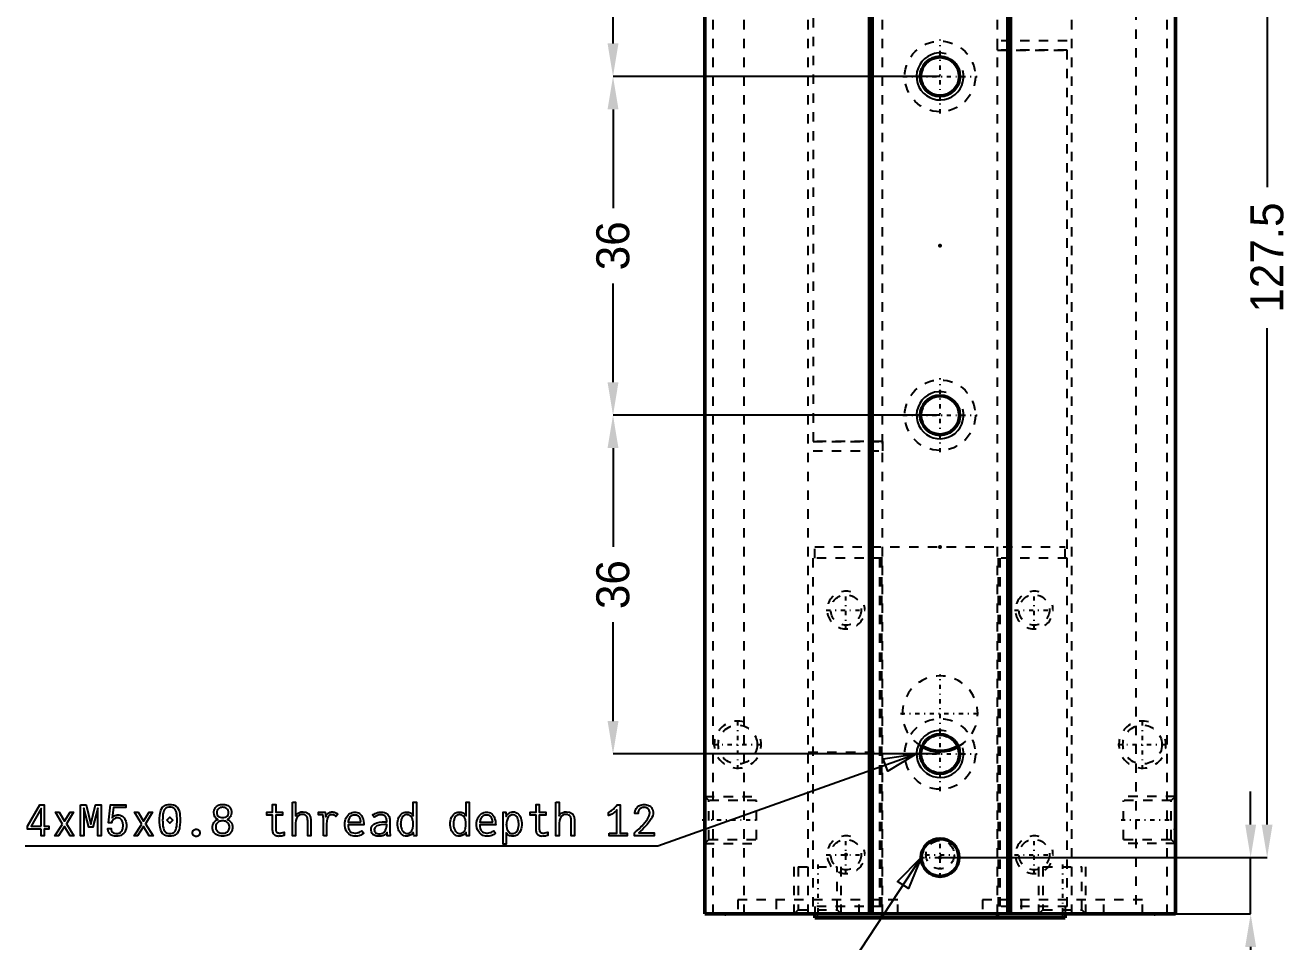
# Model space of a CAD drawing. Header units: millimetres. Extents: x 0 to 771, y 0 to 450.
# Drawn here: x 270.3 to 404.5, y 286.6 to 384 of the extents above; entities that cross this region are included whole.
import ezdxf

# ---------------------------------------------------------------- set-up
doc = ezdxf.new("R2010")
doc.units = ezdxf.units.MM
doc.linetypes.add('Center', pattern=[1.5, 0.45, -0.5, 0.05, -0.5])
doc.linetypes.add('Dashed', pattern=[2, 1, -1])
for name, color, linetype, lineweight in [('2d ConnectionPoints', 7, 'Continuous', 50), ('AM_0', 7, 'Continuous', 50), ('AM_5', 3, 'Continuous', 25), ('AM_7', 7, 'Center', 25), ('AM_9', 6, 'Dashed', 25)]:
    doc.layers.add(name, color=color, linetype=linetype, lineweight=lineweight)
doc.dimstyles.new('ISO-25', dxfattribs={"dimtxt": 2.5, "dimasz": 2.5, "dimexe": 1.25, "dimexo": 0.625, "dimtad": 1, "dimtxsty": 'Standard', "dimcen": 2.5, "dimadec": 0, "dimazin": 0, "dimtfac": 1, "dimtmove": 0, "dimatfit": 3, "dimfxl": 1, "dimarcsym": 0})

# ---------------------------------------------------------------- blocks, each defined once
blk = doc.blocks.new('16_MHF2_16D2_0__FINGER_1_0_in_MHF2_16D2_64_0___1400')
at = {"layer": 'AM_0'}
for p, q in [((380.77, 431.94), (354.17, 431.94)), ((354.17, 431.54), (354.17, 431.94)), ((361.37, 431.54), (361.37, 431.94)), ((373.57, 431.54), (373.57, 431.94)), ((380.77, 431.54), (380.77, 431.94))]:
    blk.add_line(p, q, dxfattribs=at)
blk.add_arc((367.47, 410.24), 4, 61.4519, 118.5481, dxfattribs=at)
at = {"layer": 'AM_5', "linetype": 'Dashed'}
for centre in [(357.47, 425.24), (377.47, 425.24), (357.47, 399.24), (377.47, 399.24)]:
    blk.add_arc(centre, 2, 75, 15, dxfattribs=at)
at = {"layer": 'AM_7'}
for p, q in [((357.47, 423.14), (357.47, 427.34)), ((377.47, 423.14), (377.47, 427.34)), ((355.37, 425.24), (359.57, 425.24)), ((365.9, 425.24), (369.05, 425.24)), ((375.37, 425.24), (379.57, 425.24)), ((363.27, 410.24), (371.67, 410.24)), ((357.47, 397.14), (357.47, 401.34)), ((377.47, 397.14), (377.47, 401.34)), ((355.37, 399.24), (359.57, 399.24)), ((375.37, 399.24), (379.57, 399.24))]:
    blk.add_line(p, q, dxfattribs=at)
at = {"layer": 'AM_9'}
for p, q in [((354.17, 430.74), (354.17, 431.54)), ((380.77, 430.74), (380.77, 431.54)), ((353.97, 430.74), (353.97, 338.74)), ((353.97, 430.74), (361.37, 430.74)), ((361.07, 430.74), (361.07, 393.74)), ((361.27, 430.74), (361.27, 393.74)), ((373.57, 430.74), (380.97, 430.74)), ((373.67, 430.74), (373.67, 393.74)), ((373.87, 430.74), (373.87, 393.74)), ((380.97, 430.74), (380.97, 393.74)), ((353.97, 393.74), (361.27, 393.74)), ((354.17, 393.74), (354.17, 392.54)), ((373.57, 393.74), (380.97, 393.74)), ((380.77, 393.74), (380.77, 392.54)), ((380.77, 392.54), (354.17, 392.54)), ((353.97, 339.74), (361.37, 339.74)), ((361.37, 339.74), (361.37, 338.74)), ((353.97, 338.74), (361.37, 338.74))]:
    blk.add_line(p, q, dxfattribs=at)
for centre, radius in [((357.47, 425.24), 1.62), ((367.47, 425.24), 1.5), ((377.47, 425.24), 1.62), ((357.47, 399.24), 1.62), ((377.47, 399.24), 1.62)]:
    blk.add_circle(centre, radius, dxfattribs=at)
blk.add_arc((367.47, 410.24), 4, 118.5481, 61.4519, dxfattribs=at)
blk = doc.blocks.new('17_MHF2_16D2_0__FINGER_2_0_in_MHF2_16D2_64_0___1400')
at = {"layer": 'AM_0'}
for p, q in [((354.17, 289.54), (354.17, 289.14)), ((354.17, 289.14), (380.77, 289.14)), ((361.37, 289.54), (361.37, 289.14)), ((373.57, 289.54), (373.57, 289.14)), ((380.77, 289.54), (380.77, 289.14))]:
    blk.add_line(p, q, dxfattribs=at)
blk.add_arc((367.47, 310.84), 4, 241.4519, 298.5481, dxfattribs=at)
at = {"layer": 'AM_5', "linetype": 'Dashed'}
for centre in [(357.47, 321.84), (377.47, 321.84), (357.47, 295.84), (377.47, 295.84)]:
    blk.add_arc(centre, 2, 75, 15, dxfattribs=at)
at = {"layer": 'AM_7'}
for p, q in [((357.47, 319.74), (357.47, 323.94)), ((377.47, 319.74), (377.47, 323.94)), ((355.37, 321.84), (359.57, 321.84)), ((375.37, 321.84), (379.57, 321.84)), ((363.27, 310.84), (371.67, 310.84)), ((357.47, 293.74), (357.47, 297.94)), ((377.47, 293.74), (377.47, 297.94)), ((355.37, 295.84), (359.57, 295.84)), ((365.9, 295.84), (369.05, 295.84)), ((375.37, 295.84), (379.57, 295.84))]:
    blk.add_line(p, q, dxfattribs=at)
at = {"layer": 'AM_9'}
for p, q in [((380.97, 382.34), (373.57, 382.34)), ((373.57, 381.34), (373.57, 382.34)), ((380.97, 381.34), (373.57, 381.34)), ((380.97, 290.34), (380.97, 382.34)), ((354.17, 328.54), (380.77, 328.54)), ((354.17, 327.34), (354.17, 328.54)), ((380.77, 327.34), (380.77, 328.54)), ((361.37, 327.34), (353.97, 327.34)), ((353.97, 290.34), (353.97, 327.34)), ((361.07, 290.34), (361.07, 327.34)), ((361.27, 290.34), (361.27, 327.34)), ((373.67, 290.34), (373.67, 327.34)), ((380.97, 327.34), (373.67, 327.34)), ((373.87, 290.34), (373.87, 327.34)), ((361.37, 290.34), (353.97, 290.34)), ((354.17, 290.34), (354.17, 289.54)), ((380.97, 290.34), (373.57, 290.34)), ((380.77, 290.34), (380.77, 289.54))]:
    blk.add_line(p, q, dxfattribs=at)
for centre, radius in [((357.47, 321.84), 1.62), ((377.47, 321.84), 1.62), ((357.47, 295.84), 1.62), ((367.47, 295.84), 1.5), ((377.47, 295.84), 1.62)]:
    blk.add_circle(centre, radius, dxfattribs=at)
blk.add_arc((367.47, 310.84), 4, 298.5481, 241.4519, dxfattribs=at)
blk = doc.blocks.new('18_MHF2_16D2_0__BODY_X_0_in_MHF2_16D2_64_0___1400')
at = {"layer": 'AM_0'}
for p, q in [((392.47, 431.54), (342.47, 431.54)), ((342.47, 289.54), (342.47, 431.54)), ((359.97, 289.54), (359.97, 431.54)), ((360.27, 289.54), (360.27, 431.54)), ((374.67, 289.54), (374.67, 431.54)), ((374.97, 289.54), (374.97, 431.54)), ((392.47, 289.54), (392.47, 431.54)), ((365.47, 426.04), (365.47, 425.04)), ((369.47, 425.04), (369.47, 426.04)), ((392.47, 289.54), (342.47, 289.54))]:
    blk.add_line(p, q, dxfattribs=at)
for centre, radius in [((367.47, 414.54), 2.07), ((367.47, 378.54), 2.07), ((367.47, 342.54), 2.07), ((367.47, 306.54), 2.07), ((367.47, 295.54), 2)]:
    blk.add_circle(centre, radius, dxfattribs=at)
for centre, start, end in [((367.47, 426.04), 0, 180), ((367.47, 425.04), 180, 0)]:
    blk.add_arc(centre, 2, start, end, dxfattribs=at)
at = {"layer": 'AM_5', "linetype": 'Dashed'}
for p, q in [((342.47, 424.04), (347.97, 424.04)), ((392.47, 424.04), (386.97, 424.04)), ((342.47, 419.04), (347.97, 419.04)), ((392.47, 419.04), (386.97, 419.04)), ((342.47, 302.04), (347.97, 302.04)), ((392.47, 302.04), (386.97, 302.04)), ((342.47, 297.04), (347.97, 297.04)), ((392.47, 297.04), (386.97, 297.04)), ((351.97, 289.54), (351.97, 294.54)), ((356.97, 289.54), (356.97, 294.54)), ((377.97, 289.54), (377.97, 294.54)), ((382.97, 289.54), (382.97, 294.54))]:
    blk.add_line(p, q, dxfattribs=at)
at = {"layer": 'AM_5'}
for centre in [(367.47, 414.54), (367.47, 378.54), (367.47, 342.54), (367.47, 306.54)]:
    blk.add_arc(centre, 2.5, 75, 15, dxfattribs=at)
at = {"layer": 'AM_5', "linetype": 'Dashed'}
for centre in [(345.97, 413.54), (388.97, 413.54), (345.97, 307.54), (388.97, 307.54)]:
    blk.add_arc(centre, 2.5, 75, 15, dxfattribs=at)
at = {"layer": 'AM_7'}
for p, q in [((354.47, 431.62), (354.47, 429.97)), ((380.47, 431.62), (380.47, 429.97)), ((367.47, 422.94), (367.47, 428.14)), ((365.37, 426.04), (369.57, 426.04)), ((365.37, 425.04), (369.57, 425.04)), ((342.2, 421.54), (348.25, 421.54)), ((386.7, 421.54), (392.75, 421.54)), ((367.47, 406.04), (367.47, 418.48)), ((345.97, 410.92), (345.97, 416.17)), ((388.97, 410.92), (388.97, 416.17)), ((343.35, 413.54), (348.6, 413.54)), ((363.53, 414.54), (371.41, 414.54)), ((386.35, 413.54), (391.6, 413.54)), ((367.47, 374.6), (367.47, 382.48)), ((363.53, 378.54), (371.41, 378.54)), ((367.47, 338.6), (367.47, 346.48)), ((363.53, 342.54), (371.41, 342.54)), ((367.47, 302.6), (367.47, 315.04)), ((345.97, 304.92), (345.97, 310.17)), ((388.97, 304.92), (388.97, 310.17)), ((343.35, 307.54), (348.6, 307.54)), ((386.35, 307.54), (391.6, 307.54)), ((363.53, 306.54), (371.41, 306.54)), ((342.2, 299.54), (348.25, 299.54)), ((386.7, 299.54), (392.75, 299.54)), ((367.47, 293.44), (367.47, 297.64)), ((365.37, 295.54), (369.57, 295.54)), ((354.47, 294.79), (354.47, 289.29)), ((380.47, 294.79), (380.47, 289.29))]:
    blk.add_line(p, q, dxfattribs=at)
at = {"layer": 'AM_9'}
for p, q in [((343.35, 289.54), (343.35, 431.54)), ((345.97, 431.54), (345.97, 430.04)), ((346.67, 289.54), (346.67, 431.54)), ((353.47, 289.54), (353.47, 431.54)), ((361.37, 289.54), (361.37, 431.54)), ((362.97, 430.04), (362.97, 431.54)), ((371.97, 431.54), (371.97, 430.04)), ((373.57, 289.54), (373.57, 431.54)), ((381.47, 289.54), (381.47, 431.54)), ((388.27, 431.54), (388.27, 289.54)), ((388.97, 430.04), (388.97, 431.54)), ((391.59, 289.54), (391.59, 431.54)), ((362.97, 430.04), (345.97, 430.04)), ((388.97, 430.04), (371.97, 430.04)), ((342.9, 423.61), (342.47, 424.04)), ((347.97, 423.61), (342.9, 423.61)), ((342.9, 419.47), (342.9, 423.61)), ((347.97, 419.47), (347.97, 423.61)), ((386.97, 419.47), (386.97, 423.61)), ((392.04, 423.61), (386.97, 423.61)), ((392.47, 424.04), (392.04, 423.61)), ((392.04, 419.47), (392.04, 423.61)), ((342.47, 419.04), (342.9, 419.47)), ((342.9, 419.47), (347.97, 419.47)), ((386.97, 419.47), (392.04, 419.47)), ((392.04, 419.47), (392.47, 419.04)), ((381.47, 414.34), (373.57, 414.34)), ((373.57, 381.34), (381.47, 381.34)), ((361.37, 339.74), (353.47, 339.74)), ((353.47, 306.74), (361.37, 306.74)), ((342.9, 301.61), (342.47, 302.04)), ((347.97, 301.61), (342.9, 301.61)), ((342.9, 297.47), (342.9, 301.61)), ((347.97, 297.47), (347.97, 301.61)), ((386.97, 297.47), (386.97, 301.61)), ((392.04, 301.61), (386.97, 301.61)), ((392.47, 302.04), (392.04, 301.61)), ((392.04, 297.47), (392.04, 301.61)), ((342.47, 297.04), (342.9, 297.47)), ((342.9, 297.47), (347.97, 297.47)), ((386.97, 297.47), (392.04, 297.47)), ((392.04, 297.47), (392.47, 297.04)), ((352.4, 294.54), (356.54, 294.54)), ((352.4, 294.54), (352.4, 289.97)), ((356.54, 289.97), (356.54, 294.54)), ((378.4, 294.54), (382.54, 294.54)), ((378.4, 294.54), (378.4, 289.97)), ((382.54, 289.97), (382.54, 294.54)), ((362.97, 291.04), (345.97, 291.04)), ((345.97, 291.04), (345.97, 289.54)), ((350.07, 291.04), (350.07, 289.54)), ((352.4, 289.97), (351.97, 289.54)), ((352.4, 289.97), (356.54, 289.97)), ((356.97, 289.54), (356.54, 289.97)), ((358.87, 289.54), (358.87, 291.04)), ((362.97, 289.54), (362.97, 291.04)), ((388.97, 291.04), (371.97, 291.04)), ((371.97, 291.04), (371.97, 289.54)), ((376.07, 291.04), (376.07, 289.54)), ((378.4, 289.97), (377.97, 289.54)), ((378.4, 289.97), (382.54, 289.97)), ((382.97, 289.54), (382.54, 289.97)), ((384.87, 289.54), (384.87, 291.04)), ((388.97, 289.54), (388.97, 291.04))]:
    blk.add_line(p, q, dxfattribs=at)
for centre, radius in [((367.47, 414.54), 3.75), ((367.47, 414.54), 2.15), ((345.97, 413.54), 2.07), ((388.97, 413.54), 2.07), ((367.47, 378.54), 3.75), ((367.47, 378.54), 2.15), ((367.47, 342.54), 3.75), ((367.47, 342.54), 2.15), ((367.47, 306.54), 3.75), ((345.97, 307.54), 2.07), ((388.97, 307.54), 2.07), ((367.47, 306.54), 2.15)]:
    blk.add_circle(centre, radius, dxfattribs=at)
blk = doc.blocks.new('*D54')
at = {"layer": 'AM_5', "color": 0, "lineweight": -2}
for p, q in [((367.47, 423.04), (402.22, 423.04)), ((402.22, 419.54), (402.22, 366.79)), ((402.22, 299.04), (402.22, 351.79)), ((367.47, 295.54), (402.22, 295.54))]:
    blk.add_line(p, q, dxfattribs=at)
at = {"layer": 'AM_5', "color": 0}
for points in [[(402.8, 419.54), (401.64, 419.54), (402.22, 423.04)], [(401.64, 299.04), (402.8, 299.04), (402.22, 295.54)]]:
    blk.add_solid(points, dxfattribs=at)
at = {"layer": 'Defpoints', "color": 0}
for p in [(367.47, 423.04), (367.47, 295.54), (402.22, 295.54)]:
    blk.add_point(p, dxfattribs=at)
at = {"layer": 'AM_5', "color": 0, "insert": (402.22, 359.29), "char_height": 3.5, "attachment_point": 5, "rotation": 90}
blk.add_mtext('127.5', dxfattribs=at)
blk = doc.blocks.new('*D55')
at = {"layer": 'AM_5', "color": 0, "lineweight": -2}
for p, q in [((400.47, 299.04), (400.47, 302.54)), ((367.47, 295.54), (400.47, 295.54)), ((400.47, 289.54), (400.47, 295.54)), ((367.47, 289.54), (400.47, 289.54)), ((400.47, 286.04), (400.47, 282.54))]:
    blk.add_line(p, q, dxfattribs=at)
at = {"layer": 'AM_5', "color": 0}
for points in [[(399.89, 299.04), (401.05, 299.04), (400.47, 295.54)], [(401.05, 286.04), (399.89, 286.04), (400.47, 289.54)]]:
    blk.add_solid(points, dxfattribs=at)
at = {"layer": 'Defpoints', "color": 0}
for p in [(367.47, 295.54), (400.47, 295.54), (367.47, 289.54)]:
    blk.add_point(p, dxfattribs=at)
at = {"layer": 'AM_5', "color": 0, "insert": (402.22, 281.49), "char_height": 3.5, "attachment_point": 5, "rotation": 90}
blk.add_mtext('6', dxfattribs=at)
blk = doc.blocks.new('*D56')
at = {"layer": 'AM_5', "color": 0, "lineweight": -2}
for p, q in [((367.47, 342.54), (332.72, 342.54)), ((332.72, 339.04), (332.72, 328.54)), ((332.72, 310.04), (332.72, 320.54)), ((367.47, 306.54), (332.72, 306.54))]:
    blk.add_line(p, q, dxfattribs=at)
at = {"layer": 'AM_5', "color": 0}
for points in [[(333.3, 339.04), (332.14, 339.04), (332.72, 342.54)], [(332.14, 310.04), (333.3, 310.04), (332.72, 306.54)]]:
    blk.add_solid(points, dxfattribs=at)
at = {"layer": 'Defpoints', "color": 0}
for p in [(367.47, 342.54), (332.72, 306.54), (367.47, 306.54)]:
    blk.add_point(p, dxfattribs=at)
at = {"layer": 'AM_5', "color": 0, "insert": (332.72, 324.54), "char_height": 3.5, "attachment_point": 5, "rotation": 90}
blk.add_mtext('36', dxfattribs=at)
blk = doc.blocks.new('*D57')
at = {"layer": 'AM_5', "color": 0, "lineweight": -2}
for p, q in [((367.47, 378.54), (332.72, 378.54)), ((332.72, 375.04), (332.72, 364.54)), ((332.72, 346.04), (332.72, 356.54)), ((367.47, 342.54), (332.72, 342.54))]:
    blk.add_line(p, q, dxfattribs=at)
at = {"layer": 'AM_5', "color": 0}
for points in [[(333.3, 375.04), (332.14, 375.04), (332.72, 378.54)], [(332.14, 346.04), (333.3, 346.04), (332.72, 342.54)]]:
    blk.add_solid(points, dxfattribs=at)
at = {"layer": 'Defpoints', "color": 0}
for p in [(367.47, 378.54), (332.72, 342.54), (367.47, 342.54)]:
    blk.add_point(p, dxfattribs=at)
at = {"layer": 'AM_5', "color": 0, "insert": (332.72, 360.54), "char_height": 3.5, "attachment_point": 5, "rotation": 90}
blk.add_mtext('36', dxfattribs=at)
blk = doc.blocks.new('*D58')
at = {"layer": 'AM_5', "color": 0, "lineweight": -2}
for p, q in [((367.47, 414.54), (332.72, 414.54)), ((332.72, 411.04), (332.72, 400.54)), ((332.72, 382.04), (332.72, 392.54)), ((367.47, 378.54), (332.72, 378.54))]:
    blk.add_line(p, q, dxfattribs=at)
at = {"layer": 'AM_5', "color": 0}
for points in [[(333.3, 411.04), (332.14, 411.04), (332.72, 414.54)], [(332.14, 382.04), (333.3, 382.04), (332.72, 378.54)]]:
    blk.add_solid(points, dxfattribs=at)
at = {"layer": 'Defpoints', "color": 0}
for p in [(367.47, 414.54), (332.72, 378.54), (367.47, 378.54)]:
    blk.add_point(p, dxfattribs=at)
at = {"layer": 'AM_5', "color": 0, "insert": (332.72, 396.54), "char_height": 3.5, "attachment_point": 5, "rotation": 90}
blk.add_mtext('36', dxfattribs=at)

msp = doc.modelspace()

# ---------------------------------------------------------------- linework, layer by layer
at = {"layer": '2d ConnectionPoints'}
for p in [(367.47, 360.54), (367.47, 360.54), (367.47, 360.54), (367.47, 328.54), (392.47, 298.54), (357.47, 295.84), (367.47, 295.54), (344.67, 289.54), (354.47, 289.54), (380.47, 289.54), (390.27, 289.54), (390.27, 289.54)]:
    msp.add_point(p, dxfattribs=at)
at = {"layer": 'AM_5'}
for p, q in [((337.47, 296.79), (364.97, 306.54)), ((270.27, 296.79), (337.47, 296.79)), ((352.47, 275.79), (365.47, 295.54))]:
    msp.add_line(p, q, dxfattribs=at)
for points in [[(364.97, 306.54), (361.905, 304.711), (361.437, 306.03), (364.97, 306.54)], [(271.967, 298.568), (270.493, 298.568), (270.493, 298.864), (271.835, 301.139), (272.286, 301.139), (272.286, 298.875), (272.777, 298.875), (272.777, 298.568), (272.286, 298.568), (272.286, 297.84), (271.967, 297.84), (271.967, 298.568)], [(271.972, 298.875), (271.972, 300.757), (270.884, 298.875), (271.972, 298.875)], [(276.145, 301.139), (276.732, 301.139), (277.233, 299.078), (277.729, 301.139), (278.325, 301.139), (278.325, 297.84), (277.988, 297.84), (277.988, 300.793), (277.965, 300.782), (277.442, 298.773), (277.028, 298.773), (276.498, 300.782), (276.482, 300.791), (276.482, 297.84), (276.145, 297.84), (276.145, 301.139)], [(279.987, 297.799), (279.987, 297.799), (279.885, 297.803), (279.738, 297.821), (279.738, 297.821), (279.601, 297.855), (279.514, 297.887), (279.514, 297.887), (279.433, 297.926), (279.324, 297.998), (279.324, 297.998), (279.23, 298.089), (279.176, 298.159), (279.176, 298.159), (279.131, 298.236), (279.081, 298.367), (279.081, 298.367), (279.055, 298.514), (279.05, 298.623), (279.405, 298.623), (279.405, 298.623), (279.411, 298.521), (279.446, 298.387), (279.446, 298.387), (279.51, 298.278), (279.57, 298.218), (279.57, 298.218), (279.64, 298.169), (279.76, 298.115), (279.76, 298.115), (279.898, 298.087), (280.001, 298.081), (280.001, 298.081), (280.089, 298.086), (280.209, 298.111), (280.209, 298.111), (280.315, 298.158), (280.379, 298.202), (280.379, 298.202), (280.435, 298.253), (280.509, 298.341), (280.509, 298.341), (280.568, 298.443), (280.599, 298.518), (280.599, 298.518), (280.625, 298.598), (280.652, 298.723), (280.652, 298.723), (280.667, 298.854), (280.67, 298.946), (280.67, 298.946), (280.667, 299.029), (280.653, 299.151), (280.653, 299.151), (280.626, 299.267), (280.601, 299.343), (280.601, 299.343), (280.571, 299.414), (280.516, 299.51), (280.516, 299.51), (280.447, 299.593), (280.394, 299.642), (280.394, 299.642), (280.336, 299.683), (280.239, 299.727), (280.239, 299.727), (280.13, 299.751), (280.051, 299.756), (280.051, 299.756), (279.966, 299.75), (279.847, 299.721), (279.847, 299.721), (279.737, 299.667), (279.669, 299.617), (279.669, 299.617), (279.607, 299.557), (279.53, 299.452), (279.53, 299.452), (279.473, 299.329), (279.446, 299.237), (279.1, 299.237), (279.337, 301.148), (280.943, 301.148), (280.943, 300.852), (279.66, 300.852), (279.514, 299.758), (279.514, 299.758), (279.562, 299.817), (279.637, 299.893), (279.637, 299.893), (279.716, 299.957), (279.771, 299.991), (279.771, 299.991), (279.829, 300.019), (279.922, 300.05), (279.922, 300.05), (280.024, 300.066), (280.096, 300.07), (280.096, 300.07), (280.208, 300.063), (280.364, 300.032), (280.364, 300.032), (280.506, 299.973), (280.592, 299.919), (280.592, 299.919), (280.672, 299.855), (280.777, 299.742), (280.777, 299.742), (280.863, 299.61), (280.911, 299.511), (280.911, 299.511), (280.95, 299.405), (280.993, 299.238), (280.993, 299.238), (281.016, 299.061), (281.02, 298.937), (281.02, 298.937), (281.015, 298.806), (280.988, 298.621), (280.988, 298.621), (280.937, 298.45), (280.89, 298.344), (280.89, 298.344), (280.834, 298.245), (280.735, 298.114), (280.735, 298.114), (280.616, 298.004), (280.526, 297.942), (280.526, 297.942), (280.43, 297.891), (280.274, 297.835), (280.274, 297.835), (280.106, 297.805), (279.987, 297.799)], [(285.633, 297.795), (285.633, 297.795), (285.461, 297.803), (285.235, 297.847), (285.235, 297.847), (285.047, 297.928), (284.943, 298.004), (284.943, 298.004), (284.854, 298.094), (284.743, 298.252), (284.743, 298.252), (284.661, 298.438), (284.621, 298.578), (284.621, 298.578), (284.592, 298.732), (284.559, 298.991), (284.559, 298.991), (284.542, 299.285), (284.538, 299.501), (284.538, 299.501), (284.542, 299.711), (284.559, 299.999), (284.559, 299.999), (284.592, 300.254), (284.623, 300.406), (284.623, 300.406), (284.663, 300.545), (284.746, 300.73), (284.746, 300.73), (284.857, 300.887), (284.947, 300.976), (284.947, 300.976), (285.051, 301.051), (285.238, 301.132), (285.238, 301.132), (285.463, 301.176), (285.633, 301.184), (285.633, 301.184), (285.804, 301.176), (286.029, 301.132), (286.029, 301.132), (286.217, 301.051), (286.321, 300.976), (286.321, 300.976), (286.411, 300.887), (286.522, 300.73), (286.522, 300.73), (286.606, 300.545), (286.646, 300.407), (286.646, 300.407), (286.677, 300.256), (286.71, 300), (286.71, 300), (286.728, 299.712), (286.732, 299.501), (286.732, 299.501), (286.728, 299.289), (286.709, 298.997), (286.709, 298.997), (286.675, 298.739), (286.643, 298.584), (286.643, 298.584), (286.601, 298.443), (286.516, 298.255), (286.516, 298.255), (286.403, 298.095), (286.313, 298.005), (286.313, 298.005), (286.209, 297.929), (286.022, 297.847), (286.022, 297.847), (285.8, 297.803), (285.633, 297.795)], [(285.633, 298.095), (285.633, 298.095), (285.753, 298.102), (285.911, 298.14), (285.911, 298.14), (286.043, 298.211), (286.116, 298.277), (286.116, 298.277), (286.18, 298.354), (286.258, 298.489), (286.258, 298.489), (286.316, 298.645), (286.344, 298.761), (286.344, 298.761), (286.365, 298.888), (286.387, 299.098), (286.387, 299.098), (286.399, 299.331), (286.402, 299.501), (286.402, 299.501), (286.4, 299.68), (286.389, 299.922), (286.389, 299.922), (286.369, 300.133), (286.35, 300.255), (286.35, 300.255), (286.325, 300.365), (286.27, 300.513), (286.27, 300.513), (286.194, 300.639), (286.132, 300.711), (286.132, 300.711), (286.059, 300.772), (285.924, 300.837), (285.924, 300.837), (285.759, 300.873), (285.633, 300.879), (285.633, 300.879), (285.507, 300.873), (285.344, 300.837), (285.344, 300.837), (285.21, 300.772), (285.137, 300.711), (285.137, 300.711), (285.075, 300.639), (284.999, 300.513), (284.999, 300.513), (284.945, 300.365), (284.92, 300.255), (284.92, 300.255), (284.901, 300.133), (284.881, 299.922), (284.881, 299.922), (284.87, 299.68), (284.868, 299.501), (284.868, 299.501), (284.871, 299.33), (284.882, 299.095), (284.882, 299.095), (284.904, 298.885), (284.924, 298.759), (284.924, 298.759), (284.951, 298.644), (285.008, 298.488), (285.008, 298.488), (285.085, 298.354), (285.148, 298.277), (285.148, 298.277), (285.221, 298.211), (285.353, 298.14), (285.353, 298.14), (285.512, 298.102), (285.633, 298.095)], [(291.24, 297.804), (291.24, 297.804), (291.125, 297.807), (290.96, 297.828), (290.96, 297.828), (290.804, 297.865), (290.705, 297.9), (290.705, 297.9), (290.611, 297.943), (290.485, 298.025), (290.485, 298.025), (290.377, 298.127), (290.314, 298.206), (290.314, 298.206), (290.26, 298.294), (290.203, 298.443), (290.203, 298.443), (290.172, 298.613), (290.166, 298.736), (290.166, 298.736), (290.172, 298.855), (290.203, 299.02), (290.203, 299.02), (290.261, 299.169), (290.315, 299.26), (290.315, 299.26), (290.378, 299.342), (290.489, 299.448), (290.489, 299.448), (290.618, 299.533), (290.714, 299.578), (290.714, 299.578), (290.569, 299.677), (290.412, 299.87), (290.412, 299.87), (290.327, 300.119), (290.311, 300.315), (290.311, 300.315), (290.317, 300.425), (290.344, 300.577), (290.344, 300.577), (290.396, 300.713), (290.443, 300.795), (290.443, 300.795), (290.499, 300.87), (290.595, 300.966), (290.595, 300.966), (290.706, 301.045), (290.788, 301.088), (290.788, 301.088), (290.874, 301.122), (291.007, 301.16), (291.007, 301.16), (291.145, 301.18), (291.24, 301.184), (291.24, 301.184), (291.339, 301.181), (291.482, 301.162), (291.482, 301.162), (291.617, 301.127), (291.704, 301.094), (291.704, 301.094), (291.785, 301.055), (291.894, 300.981), (291.894, 300.981), (291.989, 300.889), (292.044, 300.819), (292.044, 300.819), (292.09, 300.741), (292.14, 300.612), (292.14, 300.612), (292.167, 300.466), (292.172, 300.361), (292.172, 300.361), (292.168, 300.257), (292.144, 300.11), (292.144, 300.11), (292.101, 299.975), (292.061, 299.891), (292.061, 299.891), (292.013, 299.813), (291.926, 299.711), (291.926, 299.711), (291.823, 299.627), (291.745, 299.58), (291.745, 299.58), (291.842, 299.533), (291.974, 299.446), (291.974, 299.446), (292.087, 299.342), (292.152, 299.262), (292.152, 299.262), (292.207, 299.176), (292.266, 299.036), (292.266, 299.036), (292.298, 298.885), (292.304, 298.777), (292.304, 298.777), (292.298, 298.647), (292.267, 298.468), (292.267, 298.468), (292.21, 298.312), (292.156, 298.22), (292.156, 298.22), (292.094, 298.137), (291.985, 298.031), (291.985, 298.031), (291.861, 297.947), (291.768, 297.903), (291.768, 297.903), (291.671, 297.867), (291.516, 297.828), (291.516, 297.828), (291.353, 297.808), (291.24, 297.804)], [(291.24, 299.781), (291.24, 299.781), (291.351, 299.786), (291.499, 299.815), (291.499, 299.815), (291.624, 299.869), (291.695, 299.919), (291.695, 299.919), (291.754, 299.979), (291.817, 300.084), (291.817, 300.084), (291.852, 300.208), (291.858, 300.302), (291.858, 300.302), (291.852, 300.405), (291.819, 300.543), (291.819, 300.543), (291.756, 300.659), (291.699, 300.725), (291.699, 300.725), (291.63, 300.78), (291.505, 300.839), (291.505, 300.839), (291.354, 300.871), (291.24, 300.877), (291.24, 300.877), (291.128, 300.871), (290.981, 300.838), (290.981, 300.838), (290.858, 300.778), (290.789, 300.722), (290.789, 300.722), (290.732, 300.656), (290.67, 300.538), (290.67, 300.538), (290.636, 300.398), (290.63, 300.292), (290.63, 300.292), (290.636, 300.2), (290.669, 300.078), (290.669, 300.078), (290.73, 299.974), (290.786, 299.916), (290.786, 299.916), (290.854, 299.867), (290.977, 299.814), (290.977, 299.814), (291.126, 299.786), (291.24, 299.781)], [(297.179, 297.79), (297.179, 297.79), (297.1, 297.793), (296.992, 297.811), (296.992, 297.811), (296.895, 297.845), (296.836, 297.875), (296.836, 297.875), (296.783, 297.912), (296.714, 297.977), (296.714, 297.977), (296.657, 298.054), (296.626, 298.112), (296.626, 298.112), (296.6, 298.174), (296.573, 298.274), (296.573, 298.274), (296.558, 298.382), (296.555, 298.459), (296.555, 300.024), (295.927, 300.024), (295.927, 300.343), (296.555, 300.343), (296.555, 301.166), (296.883, 301.166), (296.883, 300.343), (297.593, 300.343), (297.593, 300.024), (296.883, 300.024), (296.883, 298.573), (296.883, 298.573), (296.884, 298.515), (296.891, 298.437), (296.891, 298.437), (296.904, 298.369), (296.916, 298.329), (296.916, 298.329), (296.931, 298.294), (296.964, 298.247), (296.964, 298.247), (297.009, 298.208), (297.044, 298.186), (297.044, 298.186), (297.086, 298.168), (297.161, 298.148), (297.161, 298.148), (297.251, 298.138), (297.32, 298.136), (297.32, 298.136), (297.37, 298.139), (297.477, 298.154), (297.477, 298.154), (297.621, 298.182), (297.738, 298.209), (297.784, 298.218), (297.784, 297.876), (297.784, 297.876), (297.719, 297.862), (297.624, 297.843), (297.624, 297.843), (297.531, 297.825), (297.471, 297.815), (297.471, 297.815), (297.411, 297.806), (297.323, 297.796), (297.323, 297.796), (297.236, 297.791), (297.179, 297.79)], [(298.659, 301.435), (298.987, 301.435), (298.987, 299.983), (298.987, 299.983), (299.044, 300.063), (299.141, 300.167), (299.141, 300.167), (299.252, 300.254), (299.332, 300.302), (299.332, 300.302), (299.417, 300.341), (299.55, 300.383), (299.55, 300.383), (299.688, 300.406), (299.783, 300.411), (299.783, 300.411), (300.081, 300.375), (300.404, 300.187), (300.404, 300.187), (300.578, 299.837), (300.611, 299.514), (300.611, 297.84), (300.283, 297.84), (300.283, 299.369), (300.283, 299.369), (300.282, 299.459), (300.274, 299.582), (300.274, 299.582), (300.26, 299.692), (300.247, 299.758), (300.247, 299.758), (300.229, 299.818), (300.189, 299.901), (300.189, 299.901), (300.133, 299.974), (300.087, 300.017), (300.087, 300.017), (300.032, 300.054), (299.932, 300.094), (299.932, 300.094), (299.809, 300.115), (299.715, 300.12), (299.715, 300.12), (299.571, 300.108), (299.386, 300.046), (299.386, 300.046), (299.239, 299.93), (299.161, 299.824), (299.161, 299.824), (299.098, 299.696), (299.03, 299.468), (299.03, 299.468), (298.994, 299.196), (298.987, 298.991), (298.987, 297.84), (298.659, 297.84), (298.659, 301.435)], [(310.787, 297.813), (310.787, 297.813), (310.662, 297.82), (310.491, 297.861), (310.491, 297.861), (310.339, 297.936), (310.248, 298.005), (310.248, 298.005), (310.166, 298.086), (310.06, 298.224), (310.06, 298.224), (309.975, 298.382), (309.93, 298.497), (309.93, 298.497), (309.893, 298.619), (309.853, 298.804), (309.853, 298.804), (309.831, 298.994), (309.827, 299.123), (309.827, 299.123), (309.831, 299.246), (309.852, 299.427), (309.852, 299.427), (309.891, 299.603), (309.927, 299.718), (309.927, 299.718), (309.972, 299.828), (310.055, 299.978), (310.055, 299.978), (310.159, 300.109), (310.239, 300.187), (310.239, 300.187), (310.328, 300.253), (310.476, 300.324), (310.476, 300.324), (310.643, 300.362), (310.764, 300.37), (310.764, 300.37), (310.855, 300.366), (310.985, 300.347), (310.985, 300.347), (311.109, 300.311), (311.188, 300.278), (311.188, 300.278), (311.262, 300.236), (311.363, 300.156), (311.363, 300.156), (311.45, 300.054), (311.502, 299.974), (311.502, 301.435), (311.829, 301.435), (311.829, 298.386), (311.829, 298.386), (311.829, 298.353), (311.83, 298.3), (311.83, 298.3), (311.831, 298.242), (311.831, 298.201), (311.831, 298.201), (311.832, 298.16), (311.834, 298.107), (311.834, 298.107), (311.835, 298.063), (311.836, 298.038), (311.843, 297.84), (311.552, 297.84), (311.502, 298.195), (311.502, 298.195), (311.44, 298.118), (311.344, 298.019), (311.344, 298.019), (311.245, 297.942), (311.176, 297.901), (311.176, 297.901), (311.105, 297.869), (310.993, 297.835), (310.993, 297.835), (310.872, 297.816), (310.787, 297.813)], [(316.387, 297.813), (316.387, 297.813), (316.262, 297.82), (316.091, 297.861), (316.091, 297.861), (315.939, 297.936), (315.848, 298.005), (315.848, 298.005), (315.766, 298.086), (315.66, 298.224), (315.66, 298.224), (315.575, 298.382), (315.53, 298.497), (315.53, 298.497), (315.493, 298.619), (315.453, 298.804), (315.453, 298.804), (315.431, 298.994), (315.427, 299.123), (315.427, 299.123), (315.431, 299.246), (315.452, 299.427), (315.452, 299.427), (315.491, 299.603), (315.527, 299.718), (315.527, 299.718), (315.572, 299.828), (315.655, 299.978), (315.655, 299.978), (315.759, 300.109), (315.839, 300.187), (315.839, 300.187), (315.928, 300.253), (316.076, 300.324), (316.076, 300.324), (316.243, 300.362), (316.364, 300.37), (316.364, 300.37), (316.455, 300.366), (316.585, 300.347), (316.585, 300.347), (316.709, 300.311), (316.788, 300.278), (316.788, 300.278), (316.862, 300.236), (316.963, 300.156), (316.963, 300.156), (317.05, 300.054), (317.102, 299.974), (317.102, 301.435), (317.429, 301.435), (317.429, 298.386), (317.429, 298.386), (317.429, 298.353), (317.43, 298.3), (317.43, 298.3), (317.431, 298.242), (317.431, 298.201), (317.431, 298.201), (317.432, 298.16), (317.434, 298.107), (317.434, 298.107), (317.435, 298.063), (317.436, 298.038), (317.443, 297.84), (317.152, 297.84), (317.102, 298.195), (317.102, 298.195), (317.04, 298.118), (316.944, 298.019), (316.944, 298.019), (316.845, 297.942), (316.776, 297.901), (316.776, 297.901), (316.705, 297.869), (316.593, 297.835), (316.593, 297.835), (316.472, 297.816), (316.387, 297.813)], [(325.179, 297.79), (325.179, 297.79), (325.1, 297.793), (324.992, 297.811), (324.992, 297.811), (324.895, 297.845), (324.836, 297.875), (324.836, 297.875), (324.783, 297.912), (324.714, 297.977), (324.714, 297.977), (324.657, 298.054), (324.626, 298.112), (324.626, 298.112), (324.6, 298.174), (324.573, 298.274), (324.573, 298.274), (324.558, 298.382), (324.555, 298.459), (324.555, 300.024), (323.927, 300.024), (323.927, 300.343), (324.555, 300.343), (324.555, 301.166), (324.883, 301.166), (324.883, 300.343), (325.593, 300.343), (325.593, 300.024), (324.883, 300.024), (324.883, 298.573), (324.883, 298.573), (324.884, 298.515), (324.891, 298.437), (324.891, 298.437), (324.904, 298.369), (324.916, 298.329), (324.916, 298.329), (324.931, 298.294), (324.964, 298.247), (324.964, 298.247), (325.009, 298.208), (325.044, 298.186), (325.044, 298.186), (325.086, 298.168), (325.161, 298.148), (325.161, 298.148), (325.251, 298.138), (325.32, 298.136), (325.32, 298.136), (325.37, 298.139), (325.477, 298.154), (325.477, 298.154), (325.621, 298.182), (325.738, 298.209), (325.784, 298.218), (325.784, 297.876), (325.784, 297.876), (325.719, 297.862), (325.624, 297.843), (325.624, 297.843), (325.531, 297.825), (325.471, 297.815), (325.471, 297.815), (325.411, 297.806), (325.323, 297.796), (325.323, 297.796), (325.236, 297.791), (325.179, 297.79)], [(326.659, 301.435), (326.987, 301.435), (326.987, 299.983), (326.987, 299.983), (327.044, 300.063), (327.141, 300.167), (327.141, 300.167), (327.252, 300.254), (327.332, 300.302), (327.332, 300.302), (327.417, 300.341), (327.55, 300.383), (327.55, 300.383), (327.688, 300.406), (327.783, 300.411), (327.783, 300.411), (328.081, 300.375), (328.404, 300.187), (328.404, 300.187), (328.578, 299.837), (328.611, 299.514), (328.611, 297.84), (328.283, 297.84), (328.283, 299.369), (328.283, 299.369), (328.282, 299.459), (328.274, 299.582), (328.274, 299.582), (328.26, 299.692), (328.247, 299.758), (328.247, 299.758), (328.229, 299.818), (328.189, 299.901), (328.189, 299.901), (328.133, 299.974), (328.087, 300.017), (328.087, 300.017), (328.032, 300.054), (327.932, 300.094), (327.932, 300.094), (327.809, 300.115), (327.715, 300.12), (327.715, 300.12), (327.571, 300.108), (327.386, 300.046), (327.386, 300.046), (327.239, 299.93), (327.161, 299.824), (327.161, 299.824), (327.098, 299.696), (327.03, 299.468), (327.03, 299.468), (326.994, 299.196), (326.987, 298.991), (326.987, 297.84), (326.659, 297.84), (326.659, 301.435)], [(332.295, 298.131), (333.133, 298.131), (333.133, 300.593), (333.133, 300.593), (333.088, 300.547), (333.011, 300.477), (333.011, 300.477), (332.925, 300.403), (332.862, 300.352), (332.862, 300.352), (332.796, 300.301), (332.697, 300.229), (332.697, 300.229), (332.597, 300.162), (332.53, 300.12), (332.53, 300.12), (332.464, 300.082), (332.373, 300.035), (332.373, 300.035), (332.291, 300.002), (332.241, 299.988), (332.241, 300.333), (332.241, 300.333), (332.303, 300.363), (332.401, 300.419), (332.401, 300.419), (332.504, 300.489), (332.576, 300.544), (332.576, 300.544), (332.649, 300.602), (332.754, 300.693), (332.754, 300.693), (332.856, 300.787), (332.921, 300.852), (332.921, 300.852), (332.983, 300.916), (333.066, 301.006), (333.066, 301.006), (333.137, 301.088), (333.178, 301.139), (333.469, 301.139), (333.469, 298.131), (334.229, 298.131), (334.229, 297.84), (332.295, 297.84), (332.295, 298.131)], [(335.123, 298.268), (335.123, 298.268), (335.273, 298.405), (335.486, 298.605), (335.486, 298.605), (335.686, 298.798), (335.812, 298.924), (335.812, 298.924), (335.933, 299.051), (336.106, 299.25), (336.106, 299.25), (336.269, 299.459), (336.372, 299.605), (336.372, 299.605), (336.463, 299.751), (336.561, 299.958), (336.561, 299.958), (336.614, 300.152), (336.624, 300.274), (336.624, 300.274), (336.621, 300.343), (336.605, 300.44), (336.605, 300.44), (336.575, 300.53), (336.547, 300.586), (336.547, 300.586), (336.514, 300.638), (336.455, 300.707), (336.455, 300.707), (336.386, 300.765), (336.334, 300.798), (336.334, 300.798), (336.279, 300.825), (336.191, 300.854), (336.191, 300.854), (336.096, 300.87), (336.03, 300.873), (336.03, 300.873), (335.957, 300.869), (335.854, 300.853), (335.854, 300.853), (335.758, 300.823), (335.698, 300.795), (335.698, 300.795), (335.643, 300.762), (335.569, 300.701), (335.569, 300.701), (335.506, 300.627), (335.471, 300.571), (335.471, 300.571), (335.441, 300.51), (335.409, 300.411), (335.409, 300.411), (335.392, 300.302), (335.389, 300.224), (335.048, 300.224), (335.048, 300.224), (335.053, 300.341), (335.081, 300.503), (335.081, 300.503), (335.132, 300.651), (335.18, 300.741), (335.18, 300.741), (335.236, 300.823), (335.335, 300.931), (335.335, 300.931), (335.45, 301.019), (335.536, 301.068), (335.536, 301.068), (335.627, 301.108), (335.771, 301.152), (335.771, 301.152), (335.924, 301.175), (336.03, 301.18), (336.03, 301.18), (336.13, 301.176), (336.274, 301.154), (336.274, 301.154), (336.413, 301.113), (336.501, 301.075), (336.501, 301.075), (336.585, 301.029), (336.698, 300.946), (336.698, 300.946), (336.795, 300.845), (336.851, 300.768), (336.851, 300.768), (336.898, 300.684), (336.949, 300.547), (336.949, 300.547), (336.976, 300.397), (336.981, 300.29), (336.981, 300.29), (336.974, 300.169), (336.933, 299.982), (336.933, 299.982), (336.858, 299.791), (336.788, 299.66), (336.788, 299.66), (336.708, 299.53), (336.578, 299.342), (336.578, 299.342), (336.437, 299.162), (336.336, 299.047), (336.336, 299.047), (336.228, 298.93), (336.046, 298.74), (336.046, 298.74), (335.841, 298.533), (335.691, 298.386), (335.45, 298.149), (337.079, 298.147), (337.079, 297.84), (335.002, 297.84), (335.002, 298.159), (335.123, 298.268)], [(274.239, 299.089), (273.47, 300.343), (273.869, 300.343), (274.442, 299.394), (275.045, 300.343), (275.406, 300.343), (274.647, 299.119), (275.443, 297.84), (275.04, 297.84), (274.435, 298.823), (273.796, 297.84), (273.427, 297.84), (274.239, 299.089)], [(282.639, 299.089), (281.87, 300.343), (282.269, 300.343), (282.842, 299.394), (283.445, 300.343), (283.806, 300.343), (283.047, 299.119), (283.843, 297.84), (283.44, 297.84), (282.835, 298.823), (282.196, 297.84), (281.827, 297.84), (282.639, 299.089)], [(285.328, 299.501), (285.633, 299.842), (285.938, 299.501), (285.633, 299.191), (285.328, 299.501)], [(291.24, 298.118), (291.24, 298.118), (291.315, 298.12), (291.424, 298.136), (291.424, 298.136), (291.529, 298.164), (291.597, 298.19), (291.597, 298.19), (291.661, 298.222), (291.747, 298.282), (291.747, 298.282), (291.821, 298.355), (291.864, 298.411), (291.864, 298.411), (291.9, 298.473), (291.94, 298.575), (291.94, 298.575), (291.961, 298.69), (291.965, 298.773), (291.965, 298.773), (291.961, 298.857), (291.94, 298.974), (291.94, 298.974), (291.901, 299.078), (291.865, 299.14), (291.865, 299.14), (291.823, 299.197), (291.749, 299.27), (291.749, 299.27), (291.664, 299.331), (291.6, 299.363), (291.6, 299.363), (291.533, 299.39), (291.428, 299.419), (291.428, 299.419), (291.317, 299.434), (291.24, 299.437), (291.24, 299.437), (291.161, 299.434), (291.048, 299.417), (291.048, 299.417), (290.94, 299.387), (290.872, 299.359), (290.872, 299.359), (290.808, 299.324), (290.722, 299.262), (290.722, 299.262), (290.648, 299.186), (290.606, 299.129), (290.606, 299.129), (290.57, 299.066), (290.532, 298.962), (290.532, 298.962), (290.511, 298.847), (290.507, 298.764), (290.507, 298.764), (290.511, 298.682), (290.532, 298.57), (290.532, 298.57), (290.571, 298.47), (290.607, 298.409), (290.607, 298.409), (290.65, 298.353), (290.724, 298.281), (290.724, 298.281), (290.809, 298.222), (290.873, 298.19), (290.873, 298.19), (290.941, 298.164), (291.048, 298.136), (291.048, 298.136), (291.161, 298.12), (291.24, 298.118)], [(301.957, 297.84), (301.957, 297.84), (301.958, 297.943), (301.96, 298.155), (301.96, 298.155), (301.963, 298.437), (301.966, 298.664), (301.971, 299.123), (301.971, 299.123), (301.97, 299.243), (301.968, 299.403), (301.968, 299.403), (301.964, 299.539), (301.961, 299.616), (301.961, 299.616), (301.956, 299.683), (301.949, 299.771), (301.949, 299.771), (301.94, 299.842), (301.933, 299.881), (301.933, 299.881), (301.926, 299.916), (301.913, 299.969), (301.913, 299.969), (301.897, 300.023), (301.884, 300.06), (301.439, 300.06), (301.439, 300.343), (302.146, 300.343), (302.198, 299.847), (302.198, 299.847), (302.217, 299.914), (302.254, 300.008), (302.254, 300.008), (302.304, 300.093), (302.344, 300.143), (302.344, 300.143), (302.388, 300.19), (302.459, 300.25), (302.459, 300.25), (302.536, 300.3), (302.591, 300.327), (302.591, 300.327), (302.647, 300.349), (302.73, 300.373), (302.73, 300.373), (302.813, 300.386), (302.867, 300.388), (302.867, 300.388), (302.935, 300.385), (303.038, 300.37), (303.038, 300.37), (303.14, 300.343), (303.207, 300.317), (303.207, 300.317), (303.272, 300.288), (303.36, 300.237), (303.36, 300.237), (303.434, 300.18), (303.477, 300.138), (303.286, 299.915), (303.286, 299.915), (303.26, 299.94), (303.212, 299.977), (303.212, 299.977), (303.152, 300.012), (303.105, 300.035), (303.105, 300.035), (303.054, 300.056), (302.972, 300.078), (302.972, 300.078), (302.884, 300.09), (302.822, 300.092), (302.822, 300.092), (302.711, 300.08), (302.57, 300.015), (302.57, 300.015), (302.462, 299.894), (302.408, 299.783), (302.408, 299.783), (302.365, 299.648), (302.319, 299.403), (302.319, 299.403), (302.294, 299.107), (302.289, 298.882), (302.289, 297.84), (301.957, 297.84)], [(305.278, 297.804), (305.278, 297.804), (305.179, 297.809), (305.031, 297.837), (305.031, 297.837), (304.884, 297.889), (304.787, 297.937), (304.787, 297.937), (304.693, 297.996), (304.564, 298.11), (304.564, 298.11), (304.449, 298.252), (304.381, 298.363), (304.381, 298.363), (304.322, 298.487), (304.259, 298.697), (304.259, 298.697), (304.225, 298.935), (304.218, 299.109), (304.218, 299.109), (304.224, 299.247), (304.254, 299.445), (304.254, 299.445), (304.311, 299.631), (304.364, 299.75), (304.364, 299.75), (304.426, 299.861), (304.534, 300.009), (304.534, 300.009), (304.66, 300.135), (304.754, 300.207), (304.754, 300.207), (304.853, 300.267), (305.008, 300.333), (305.008, 300.333), (305.171, 300.368), (305.283, 300.374), (305.283, 300.374), (305.393, 300.368), (305.549, 300.335), (305.549, 300.335), (305.694, 300.272), (305.784, 300.215), (305.784, 300.215), (305.868, 300.145), (305.98, 300.018), (305.98, 300.018), (306.075, 299.863), (306.128, 299.744), (306.128, 299.744), (306.173, 299.615), (306.221, 299.401), (306.221, 299.401), (306.247, 299.165), (306.252, 298.996), (304.578, 298.996), (304.578, 298.996), (304.582, 298.836), (304.619, 298.627), (304.619, 298.627), (304.69, 298.454), (304.756, 298.359), (304.756, 298.359), (304.837, 298.28), (304.98, 298.195), (304.98, 298.195), (305.153, 298.149), (305.283, 298.14), (305.283, 298.14), (305.385, 298.143), (305.525, 298.159), (305.525, 298.159), (305.65, 298.187), (305.725, 298.213), (305.725, 298.213), (305.795, 298.243), (305.894, 298.293), (305.894, 298.293), (305.986, 298.347), (306.043, 298.386), (306.229, 298.113), (306.229, 298.113), (306.16, 298.061), (306.046, 297.99), (306.046, 297.99), (305.919, 297.928), (305.828, 297.891), (305.828, 297.891), (305.73, 297.86), (305.573, 297.826), (305.573, 297.826), (305.401, 297.807), (305.278, 297.804)], [(305.933, 299.31), (305.933, 299.31), (305.928, 299.396), (305.907, 299.517), (305.907, 299.517), (305.872, 299.629), (305.841, 299.699), (305.841, 299.699), (305.805, 299.763), (305.741, 299.848), (305.741, 299.848), (305.665, 299.919), (305.609, 299.959), (305.609, 299.959), (305.549, 299.992), (305.453, 300.028), (305.453, 300.028), (305.35, 300.048), (305.278, 300.051), (305.278, 300.051), (305.205, 300.048), (305.1, 300.028), (305.1, 300.028), (305.001, 299.992), (304.938, 299.959), (304.938, 299.959), (304.879, 299.919), (304.8, 299.848), (304.8, 299.848), (304.731, 299.763), (304.691, 299.699), (304.691, 299.699), (304.657, 299.629), (304.617, 299.517), (304.617, 299.517), (304.592, 299.396), (304.582, 299.31), (305.933, 299.31)], [(307.835, 297.795), (307.835, 297.795), (307.743, 297.798), (307.613, 297.814), (307.613, 297.814), (307.492, 297.843), (307.416, 297.871), (307.416, 297.871), (307.346, 297.904), (307.252, 297.967), (307.252, 297.967), (307.172, 298.045), (307.126, 298.105), (307.126, 298.105), (307.088, 298.171), (307.047, 298.282), (307.047, 298.282), (307.025, 298.407), (307.02, 298.497), (307.02, 298.497), (307.037, 298.679), (307.126, 298.905), (307.126, 298.905), (307.29, 299.076), (307.442, 299.158), (307.442, 299.158), (307.616, 299.221), (307.897, 299.288), (307.897, 299.288), (308.201, 299.322), (308.417, 299.326), (308.677, 299.321), (308.677, 299.423), (308.677, 299.423), (308.675, 299.482), (308.669, 299.568), (308.669, 299.568), (308.656, 299.652), (308.645, 299.707), (308.645, 299.707), (308.628, 299.76), (308.588, 299.837), (308.588, 299.837), (308.529, 299.911), (308.48, 299.958), (308.48, 299.958), (308.421, 300), (308.312, 300.045), (308.312, 300.045), (308.177, 300.069), (308.074, 300.074), (308.074, 300.074), (307.99, 300.071), (307.872, 300.058), (307.872, 300.058), (307.763, 300.032), (307.695, 300.008), (307.695, 300.008), (307.628, 299.979), (307.521, 299.927), (307.521, 299.927), (307.408, 299.863), (307.33, 299.815), (307.161, 300.06), (307.161, 300.06), (307.217, 300.096), (307.295, 300.143), (307.295, 300.143), (307.367, 300.186), (307.413, 300.211), (307.413, 300.211), (307.46, 300.234), (307.54, 300.268), (307.54, 300.268), (307.633, 300.301), (307.702, 300.322), (307.702, 300.322), (307.775, 300.341), (307.89, 300.361), (307.89, 300.361), (308.011, 300.372), (308.096, 300.374), (308.096, 300.374), (308.251, 300.367), (308.452, 300.329), (308.452, 300.329), (308.616, 300.257), (308.705, 300.191), (308.705, 300.191), (308.779, 300.117), (308.868, 300.003), (308.868, 300.003), (308.929, 299.884), (308.954, 299.803), (308.954, 299.803), (308.971, 299.722), (308.99, 299.603), (308.99, 299.603), (309, 299.486), (309.002, 299.41), (309.002, 298.541), (309.002, 298.541), (309.004, 298.411), (309.012, 298.206), (309.012, 298.206), (309.028, 297.99), (309.043, 297.84), (308.731, 297.84), (308.731, 297.84), (308.729, 297.863), (308.727, 297.905), (308.727, 297.905), (308.724, 297.957), (308.722, 297.997), (308.708, 298.186), (308.708, 298.186), (308.655, 298.108), (308.557, 298.008), (308.557, 298.008), (308.436, 297.928), (308.343, 297.887), (308.343, 297.887), (308.245, 297.853), (308.094, 297.818), (308.094, 297.818), (307.94, 297.798), (307.835, 297.795)], [(310.86, 298.081), (310.86, 298.081), (310.951, 298.087), (311.073, 298.12), (311.073, 298.12), (311.178, 298.182), (311.239, 298.238), (311.239, 298.238), (311.292, 298.304), (311.36, 298.414), (311.36, 298.414), (311.412, 298.537), (311.439, 298.626), (311.439, 298.626), (311.46, 298.719), (311.483, 298.861), (311.483, 298.861), (311.495, 299.006), (311.497, 299.105), (311.497, 299.105), (311.494, 299.204), (311.48, 299.349), (311.48, 299.349), (311.453, 299.489), (311.429, 299.58), (311.429, 299.58), (311.398, 299.667), (311.339, 299.786), (311.339, 299.786), (311.264, 299.89), (311.205, 299.951), (311.205, 299.951), (311.139, 300.004), (311.027, 300.06), (311.027, 300.06), (310.899, 300.091), (310.805, 300.097), (310.805, 300.097), (310.722, 300.091), (310.607, 300.06), (310.607, 300.06), (310.504, 300.001), (310.443, 299.948), (310.443, 299.948), (310.387, 299.885), (310.315, 299.779), (310.315, 299.779), (310.257, 299.66), (310.225, 299.572), (310.225, 299.572), (310.2, 299.482), (310.172, 299.345), (310.172, 299.345), (310.158, 299.207), (310.155, 299.114), (310.155, 299.114), (310.158, 299.017), (310.175, 298.872), (310.175, 298.872), (310.206, 298.727), (310.234, 298.632), (310.234, 298.632), (310.269, 298.539), (310.334, 298.414), (310.334, 298.414), (310.413, 298.303), (310.473, 298.237), (310.473, 298.237), (310.54, 298.181), (310.65, 298.12), (310.65, 298.12), (310.772, 298.087), (310.86, 298.081)], [(316.46, 298.081), (316.46, 298.081), (316.551, 298.087), (316.673, 298.12), (316.673, 298.12), (316.778, 298.182), (316.839, 298.238), (316.839, 298.238), (316.892, 298.304), (316.96, 298.414), (316.96, 298.414), (317.012, 298.537), (317.039, 298.626), (317.039, 298.626), (317.06, 298.719), (317.083, 298.861), (317.083, 298.861), (317.095, 299.006), (317.097, 299.105), (317.097, 299.105), (317.094, 299.204), (317.08, 299.349), (317.08, 299.349), (317.053, 299.489), (317.029, 299.58), (317.029, 299.58), (316.998, 299.667), (316.939, 299.786), (316.939, 299.786), (316.864, 299.89), (316.805, 299.951), (316.805, 299.951), (316.739, 300.004), (316.627, 300.06), (316.627, 300.06), (316.499, 300.091), (316.405, 300.097), (316.405, 300.097), (316.322, 300.091), (316.207, 300.06), (316.207, 300.06), (316.104, 300.001), (316.043, 299.948), (316.043, 299.948), (315.987, 299.885), (315.915, 299.779), (315.915, 299.779), (315.857, 299.66), (315.825, 299.572), (315.825, 299.572), (315.8, 299.482), (315.772, 299.345), (315.772, 299.345), (315.758, 299.207), (315.755, 299.114), (315.755, 299.114), (315.758, 299.017), (315.775, 298.872), (315.775, 298.872), (315.806, 298.727), (315.834, 298.632), (315.834, 298.632), (315.869, 298.539), (315.934, 298.414), (315.934, 298.414), (316.013, 298.303), (316.073, 298.237), (316.073, 298.237), (316.14, 298.181), (316.25, 298.12), (316.25, 298.12), (316.372, 298.087), (316.46, 298.081)], [(319.278, 297.804), (319.278, 297.804), (319.179, 297.809), (319.031, 297.837), (319.031, 297.837), (318.884, 297.889), (318.787, 297.937), (318.787, 297.937), (318.693, 297.996), (318.564, 298.11), (318.564, 298.11), (318.449, 298.252), (318.381, 298.363), (318.381, 298.363), (318.322, 298.487), (318.259, 298.697), (318.259, 298.697), (318.225, 298.935), (318.218, 299.109), (318.218, 299.109), (318.224, 299.247), (318.254, 299.445), (318.254, 299.445), (318.311, 299.631), (318.364, 299.75), (318.364, 299.75), (318.426, 299.861), (318.534, 300.009), (318.534, 300.009), (318.66, 300.135), (318.754, 300.207), (318.754, 300.207), (318.853, 300.267), (319.008, 300.333), (319.008, 300.333), (319.171, 300.368), (319.283, 300.374), (319.283, 300.374), (319.393, 300.368), (319.549, 300.335), (319.549, 300.335), (319.694, 300.272), (319.784, 300.215), (319.784, 300.215), (319.868, 300.145), (319.98, 300.018), (319.98, 300.018), (320.075, 299.863), (320.128, 299.744), (320.128, 299.744), (320.173, 299.615), (320.221, 299.401), (320.221, 299.401), (320.247, 299.165), (320.252, 298.996), (318.578, 298.996), (318.578, 298.996), (318.582, 298.836), (318.619, 298.627), (318.619, 298.627), (318.69, 298.454), (318.756, 298.359), (318.756, 298.359), (318.837, 298.28), (318.98, 298.195), (318.98, 298.195), (319.153, 298.149), (319.283, 298.14), (319.283, 298.14), (319.385, 298.143), (319.525, 298.159), (319.525, 298.159), (319.65, 298.187), (319.725, 298.213), (319.725, 298.213), (319.795, 298.243), (319.894, 298.293), (319.894, 298.293), (319.986, 298.347), (320.043, 298.386), (320.229, 298.113), (320.229, 298.113), (320.16, 298.061), (320.046, 297.99), (320.046, 297.99), (319.919, 297.928), (319.828, 297.891), (319.828, 297.891), (319.73, 297.86), (319.573, 297.826), (319.573, 297.826), (319.401, 297.807), (319.278, 297.804)], [(319.933, 299.31), (319.933, 299.31), (319.928, 299.396), (319.907, 299.517), (319.907, 299.517), (319.872, 299.629), (319.841, 299.699), (319.841, 299.699), (319.805, 299.763), (319.741, 299.848), (319.741, 299.848), (319.665, 299.919), (319.609, 299.959), (319.609, 299.959), (319.549, 299.992), (319.453, 300.028), (319.453, 300.028), (319.35, 300.048), (319.278, 300.051), (319.278, 300.051), (319.205, 300.048), (319.1, 300.028), (319.1, 300.028), (319.001, 299.992), (318.938, 299.959), (318.938, 299.959), (318.879, 299.919), (318.8, 299.848), (318.8, 299.848), (318.731, 299.763), (318.691, 299.699), (318.691, 299.699), (318.657, 299.629), (318.617, 299.517), (318.617, 299.517), (318.592, 299.396), (318.582, 299.31), (319.933, 299.31)], [(321.048, 299.783), (321.048, 299.783), (321.047, 299.904), (321.044, 300.076), (321.044, 300.076), (321.039, 300.239), (321.034, 300.343), (321.348, 300.343), (321.362, 299.91), (321.362, 299.91), (321.416, 299.998), (321.506, 300.114), (321.506, 300.114), (321.608, 300.21), (321.681, 300.264), (321.681, 300.264), (321.759, 300.309), (321.885, 300.357), (321.885, 300.357), (322.021, 300.383), (322.117, 300.388), (322.117, 300.388), (322.237, 300.38), (322.402, 300.34), (322.402, 300.34), (322.549, 300.266), (322.636, 300.197), (322.636, 300.197), (322.714, 300.116), (322.815, 299.98), (322.815, 299.98), (322.896, 299.824), (322.939, 299.71), (322.939, 299.71), (322.974, 299.591), (323.012, 299.409), (323.012, 299.409), (323.032, 299.222), (323.036, 299.096), (323.036, 299.096), (323.032, 298.965), (323.01, 298.775), (323.01, 298.775), (322.968, 298.591), (322.93, 298.472), (322.93, 298.472), (322.883, 298.359), (322.795, 298.206), (322.795, 298.206), (322.685, 298.072), (322.599, 297.994), (322.599, 297.994), (322.505, 297.927), (322.346, 297.855), (322.346, 297.855), (322.166, 297.816), (322.035, 297.808), (322.035, 297.808), (321.952, 297.811), (321.836, 297.829), (321.836, 297.829), (321.73, 297.861), (321.665, 297.891), (321.665, 297.891), (321.604, 297.928), (321.515, 297.998), (321.515, 297.998), (321.43, 298.086), (321.375, 298.154), (321.375, 296.976), (321.048, 296.976), (321.048, 299.783)], [(322.033, 298.081), (322.033, 298.081), (322.116, 298.087), (322.231, 298.115), (322.231, 298.115), (322.336, 298.168), (322.399, 298.217), (322.399, 298.217), (322.457, 298.274), (322.532, 298.373), (322.532, 298.373), (322.594, 298.488), (322.628, 298.574), (322.628, 298.574), (322.655, 298.664), (322.685, 298.805), (322.685, 298.805), (322.701, 298.953), (322.704, 299.055), (322.704, 299.055), (322.701, 299.149), (322.688, 299.291), (322.688, 299.291), (322.664, 299.433), (322.641, 299.527), (322.641, 299.527), (322.613, 299.618), (322.559, 299.744), (322.559, 299.744), (322.49, 299.856), (322.437, 299.923), (322.437, 299.923), (322.376, 299.981), (322.274, 300.043), (322.274, 300.043), (322.157, 300.077), (322.071, 300.083), (322.071, 300.083), (321.984, 300.077), (321.864, 300.042), (321.864, 300.042), (321.755, 299.978), (321.69, 299.919), (321.69, 299.919), (321.631, 299.851), (321.555, 299.736), (321.555, 299.736), (321.493, 299.607), (321.459, 299.513), (321.459, 299.513), (321.432, 299.417), (321.403, 299.272), (321.403, 299.272), (321.387, 299.129), (321.384, 299.034), (321.384, 299.034), (321.387, 298.949), (321.4, 298.821), (321.4, 298.821), (321.424, 298.691), (321.447, 298.603), (321.447, 298.603), (321.475, 298.518), (321.53, 298.401), (321.53, 298.401), (321.6, 298.296), (321.655, 298.232), (321.655, 298.232), (321.717, 298.178), (321.822, 298.119), (321.822, 298.119), (321.943, 298.087), (322.033, 298.081)], [(288.433, 297.776), (288.433, 297.776), (288.366, 297.781), (288.277, 297.803), (288.277, 297.803), (288.2, 297.844), (288.155, 297.882), (288.155, 297.882), (288.118, 297.927), (288.077, 298.005), (288.077, 298.005), (288.055, 298.096), (288.051, 298.163), (288.051, 298.163), (288.055, 298.23), (288.077, 298.321), (288.077, 298.321), (288.118, 298.399), (288.155, 298.444), (288.155, 298.444), (288.2, 298.482), (288.277, 298.523), (288.277, 298.523), (288.366, 298.546), (288.433, 298.55), (288.433, 298.55), (288.5, 298.546), (288.591, 298.523), (288.591, 298.523), (288.669, 298.482), (288.714, 298.444), (288.714, 298.444), (288.752, 298.399), (288.793, 298.321), (288.793, 298.321), (288.815, 298.23), (288.819, 298.163), (288.819, 298.163), (288.815, 298.097), (288.793, 298.007), (288.793, 298.007), (288.752, 297.929), (288.714, 297.883), (288.714, 297.883), (288.669, 297.845), (288.591, 297.803), (288.591, 297.803), (288.5, 297.781), (288.433, 297.776)], [(307.887, 298.058), (307.887, 298.058), (307.987, 298.064), (308.124, 298.091), (308.124, 298.091), (308.247, 298.141), (308.322, 298.187), (308.322, 298.187), (308.389, 298.242), (308.477, 298.339), (308.477, 298.339), (308.549, 298.452), (308.588, 298.537), (308.588, 298.537), (308.62, 298.628), (308.654, 298.774), (308.654, 298.774), (308.673, 298.931), (308.677, 299.041), (308.677, 299.041), (308.619, 299.044), (308.546, 299.048), (308.546, 299.048), (308.489, 299.05), (308.46, 299.05), (308.46, 299.05), (308.063, 299.028), (307.633, 298.913), (307.633, 298.913), (307.401, 298.698), (307.357, 298.5), (307.357, 298.5), (307.363, 298.421), (307.393, 298.315), (307.393, 298.315), (307.448, 298.226), (307.499, 298.176), (307.499, 298.176), (307.56, 298.133), (307.667, 298.088), (307.667, 298.088), (307.793, 298.063), (307.887, 298.058)], [(365.47, 295.54), (364.13, 292.232), (362.961, 293.001), (365.47, 295.54)]]:
    msp.add_lwpolyline(points, dxfattribs=at)

# ---------------------------------------------------------------- block references
for name in ['18_MHF2_16D2_0__BODY_X_0_in_MHF2_16D2_64_0___1400', '16_MHF2_16D2_0__FINGER_1_0_in_MHF2_16D2_64_0___1400', '17_MHF2_16D2_0__FINGER_2_0_in_MHF2_16D2_64_0___1400']:
    msp.add_blockref(name, (0, 0))

# ---------------------------------------------------------------- dimensions: what is measured, and where the dimension line sits
for base, p1, p2, text, picture, middle in [((402.22, 295.54), (367.47, 423.04), (367.47, 295.54), '127.5', '*D54', (402.22, 359.29)), ((332.72, 378.54), (367.47, 414.54), (367.47, 378.54), '36', '*D58', (332.72, 396.54)), ((332.72, 342.54), (367.47, 378.54), (367.47, 342.54), '36', '*D57', (332.72, 360.54)), ((332.72, 306.54), (367.47, 342.54), (367.47, 306.54), '36', '*D56', (332.72, 324.54)), ((400.47, 295.54), (367.47, 289.54), (367.47, 295.54), '6', '*D55', (402.22, 281.49))]:
    dim = msp.add_linear_dim(base=base, p1=p1, p2=p2, angle=90, text=text, dimstyle='ISO-25', override={"dimtxt": 3.5, "dimasz": 3.5, "dimexe": 0, "dimexo": 0, "dimgap": 1.05}, dxfattribs=at)
    dim.commit()
    dim.dimension.update_dxf_attribs({"geometry": picture, "text_midpoint": middle, "dimtype": 160, "text_rotation": 90})

doc.saveas('drawing.dxf')
